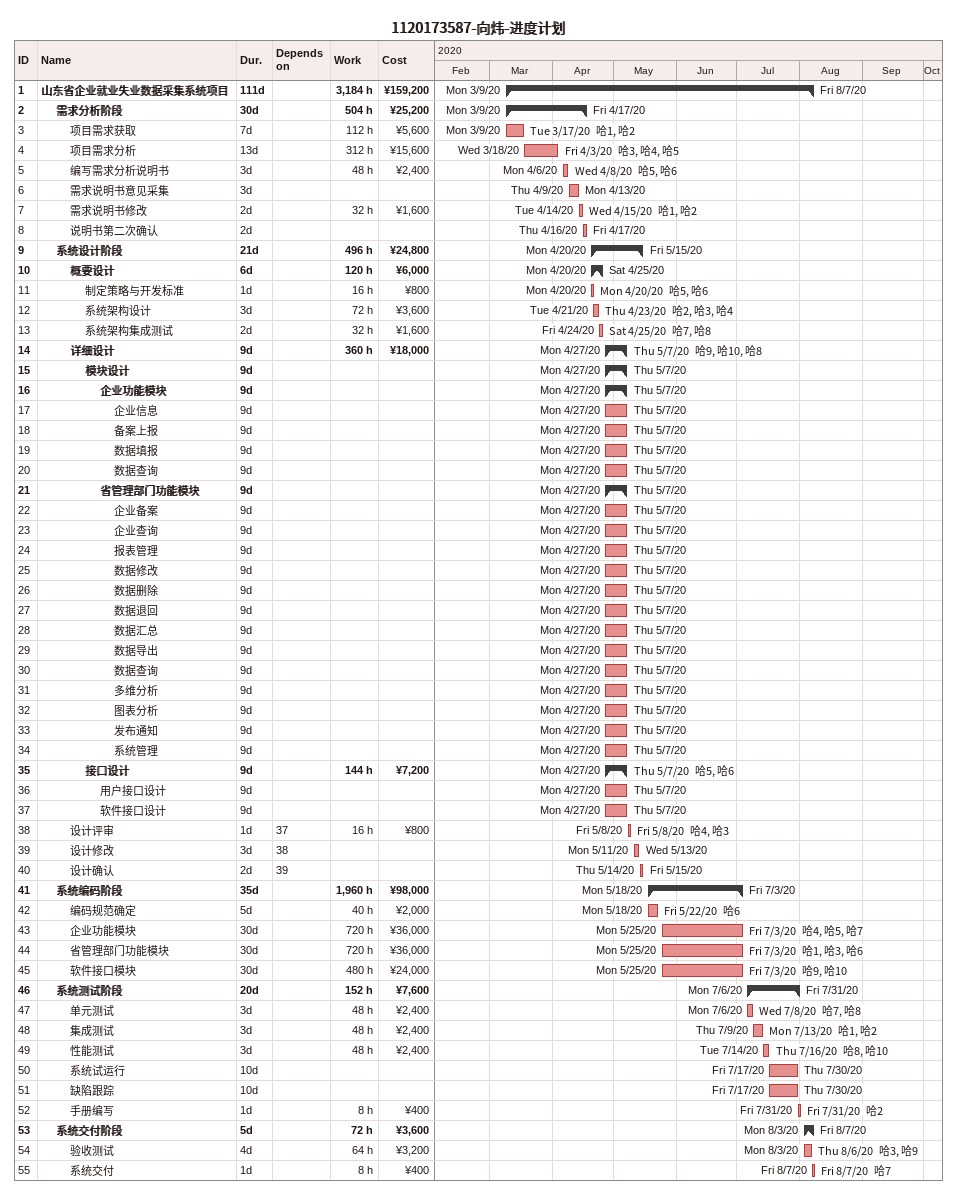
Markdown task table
1120173587-向炜-进度计划

| ID | Level | Task | Duration | Start | Finish | Predecessors | Resources | Work (h) | Cost (¥) |
|---|---|---|---|---|---|---|---|---|---|
| 1 | 1 | **山东省企业就业失业数据采集系统项目** | 111d | 2020-03-09 | 2020-08-07 |  |  | 3184 | 159200 |
| 2 | 2 | **需求分析阶段** | 30d | 2020-03-09 | 2020-04-17 |  |  | 504 | 25200 |
| 3 | 3 | 项目需求获取 | 7d | 2020-03-09 | 2020-03-17 |  | 哈1, 哈2 | 112 | 5600 |
| 4 | 3 | 项目需求分析 | 13d | 2020-03-18 | 2020-04-03 |  | 哈3, 哈4, 哈5 | 312 | 15600 |
| 5 | 3 | 编写需求分析说明书 | 3d | 2020-04-06 | 2020-04-08 |  | 哈5, 哈6 | 48 | 2400 |
| 6 | 3 | 需求说明书意见采集 | 3d | 2020-04-09 | 2020-04-13 |  |  |  |  |
| 7 | 3 | 需求说明书修改 | 2d | 2020-04-14 | 2020-04-15 |  | 哈1, 哈2 | 32 | 1600 |
| 8 | 3 | 说明书第二次确认 | 2d | 2020-04-16 | 2020-04-17 |  |  |  |  |
| 9 | 2 | **系统设计阶段** | 21d | 2020-04-20 | 2020-05-15 |  |  | 496 | 24800 |
| 10 | 3 | **概要设计** | 6d | 2020-04-20 | 2020-04-25 |  |  | 120 | 6000 |
| 11 | 4 | 制定策略与开发标准 | 1d | 2020-04-20 | 2020-04-20 |  | 哈5, 哈6 | 16 | 800 |
| 12 | 4 | 系统架构设计 | 3d | 2020-04-21 | 2020-04-23 |  | 哈2, 哈3, 哈4 | 72 | 3600 |
| 13 | 4 | 系统架构集成测试 | 2d | 2020-04-24 | 2020-04-25 |  | 哈7, 哈8 | 32 | 1600 |
| 14 | 3 | **详细设计** | 9d | 2020-04-27 | 2020-05-07 |  | 哈9, 哈10, 哈8 | 360 | 18000 |
| 15 | 4 | **模块设计** | 9d | 2020-04-27 | 2020-05-07 |  |  |  |  |
| 16 | 5 | **企业功能模块** | 9d | 2020-04-27 | 2020-05-07 |  |  |  |  |
| 17 | 6 | 企业信息 | 9d | 2020-04-27 | 2020-05-07 |  |  |  |  |
| 18 | 6 | 备案上报 | 9d | 2020-04-27 | 2020-05-07 |  |  |  |  |
| 19 | 6 | 数据填报 | 9d | 2020-04-27 | 2020-05-07 |  |  |  |  |
| 20 | 6 | 数据查询 | 9d | 2020-04-27 | 2020-05-07 |  |  |  |  |
| 21 | 5 | **省管理部门功能模块** | 9d | 2020-04-27 | 2020-05-07 |  |  |  |  |
| 22 | 6 | 企业备案 | 9d | 2020-04-27 | 2020-05-07 |  |  |  |  |
| 23 | 6 | 企业查询 | 9d | 2020-04-27 | 2020-05-07 |  |  |  |  |
| 24 | 6 | 报表管理 | 9d | 2020-04-27 | 2020-05-07 |  |  |  |  |
| 25 | 6 | 数据修改 | 9d | 2020-04-27 | 2020-05-07 |  |  |  |  |
| 26 | 6 | 数据删除 | 9d | 2020-04-27 | 2020-05-07 |  |  |  |  |
| 27 | 6 | 数据退回 | 9d | 2020-04-27 | 2020-05-07 |  |  |  |  |
| 28 | 6 | 数据汇总 | 9d | 2020-04-27 | 2020-05-07 |  |  |  |  |
| 29 | 6 | 数据导出 | 9d | 2020-04-27 | 2020-05-07 |  |  |  |  |
| 30 | 6 | 数据查询 | 9d | 2020-04-27 | 2020-05-07 |  |  |  |  |
| 31 | 6 | 多维分析 | 9d | 2020-04-27 | 2020-05-07 |  |  |  |  |
| 32 | 6 | 图表分析 | 9d | 2020-04-27 | 2020-05-07 |  |  |  |  |
| 33 | 6 | 发布通知 | 9d | 2020-04-27 | 2020-05-07 |  |  |  |  |
| 34 | 6 | 系统管理 | 9d | 2020-04-27 | 2020-05-07 |  |  |  |  |
| 35 | 4 | **接口设计** | 9d | 2020-04-27 | 2020-05-07 |  | 哈5, 哈6 | 144 | 7200 |
| 36 | 5 | 用户接口设计 | 9d | 2020-04-27 | 2020-05-07 |  |  |  |  |
| 37 | 5 | 软件接口设计 | 9d | 2020-04-27 | 2020-05-07 |  |  |  |  |
| 38 | 3 | 设计评审 | 1d | 2020-05-08 | 2020-05-08 | 37 | 哈4, 哈3 | 16 | 800 |
| 39 | 3 | 设计修改 | 3d | 2020-05-11 | 2020-05-13 | 38 |  |  |  |
| 40 | 3 | 设计确认 | 2d | 2020-05-14 | 2020-05-15 | 39 |  |  |  |
| 41 | 2 | **系统编码阶段** | 35d | 2020-05-18 | 2020-07-03 |  |  | 1960 | 98000 |
| 42 | 3 | 编码规范确定 | 5d | 2020-05-18 | 2020-05-22 |  | 哈6 | 40 | 2000 |
| 43 | 3 | 企业功能模块 | 30d | 2020-05-25 | 2020-07-03 |  | 哈4, 哈5, 哈7 | 720 | 36000 |
| 44 | 3 | 省管理部门功能模块 | 30d | 2020-05-25 | 2020-07-03 |  | 哈1, 哈3, 哈6 | 720 | 36000 |
| 45 | 3 | 软件接口模块 | 30d | 2020-05-25 | 2020-07-03 |  | 哈9, 哈10 | 480 | 24000 |
| 46 | 2 | **系统测试阶段** | 20d | 2020-07-06 | 2020-07-31 |  |  | 152 | 7600 |
| 47 | 3 | 单元测试 | 3d | 2020-07-06 | 2020-07-08 |  | 哈7, 哈8 | 48 | 2400 |
| 48 | 3 | 集成测试 | 3d | 2020-07-09 | 2020-07-13 |  | 哈1, 哈2 | 48 | 2400 |
| 49 | 3 | 性能测试 | 3d | 2020-07-14 | 2020-07-16 |  | 哈8, 哈10 | 48 | 2400 |
| 50 | 3 | 系统试运行 | 10d | 2020-07-17 | 2020-07-30 |  |  |  |  |
| 51 | 3 | 缺陷跟踪 | 10d | 2020-07-17 | 2020-07-30 |  |  |  |  |
| 52 | 3 | 手册编写 | 1d | 2020-07-31 | 2020-07-31 |  | 哈2 | 8 | 400 |
| 53 | 2 | **系统交付阶段** | 5d | 2020-08-03 | 2020-08-07 |  |  | 72 | 3600 |
| 54 | 3 | 验收测试 | 4d | 2020-08-03 | 2020-08-06 |  | 哈3, 哈9 | 64 | 3200 |
| 55 | 3 | 系统交付 | 1d | 2020-08-07 | 2020-08-07 |  | 哈7 | 8 | 400 |
